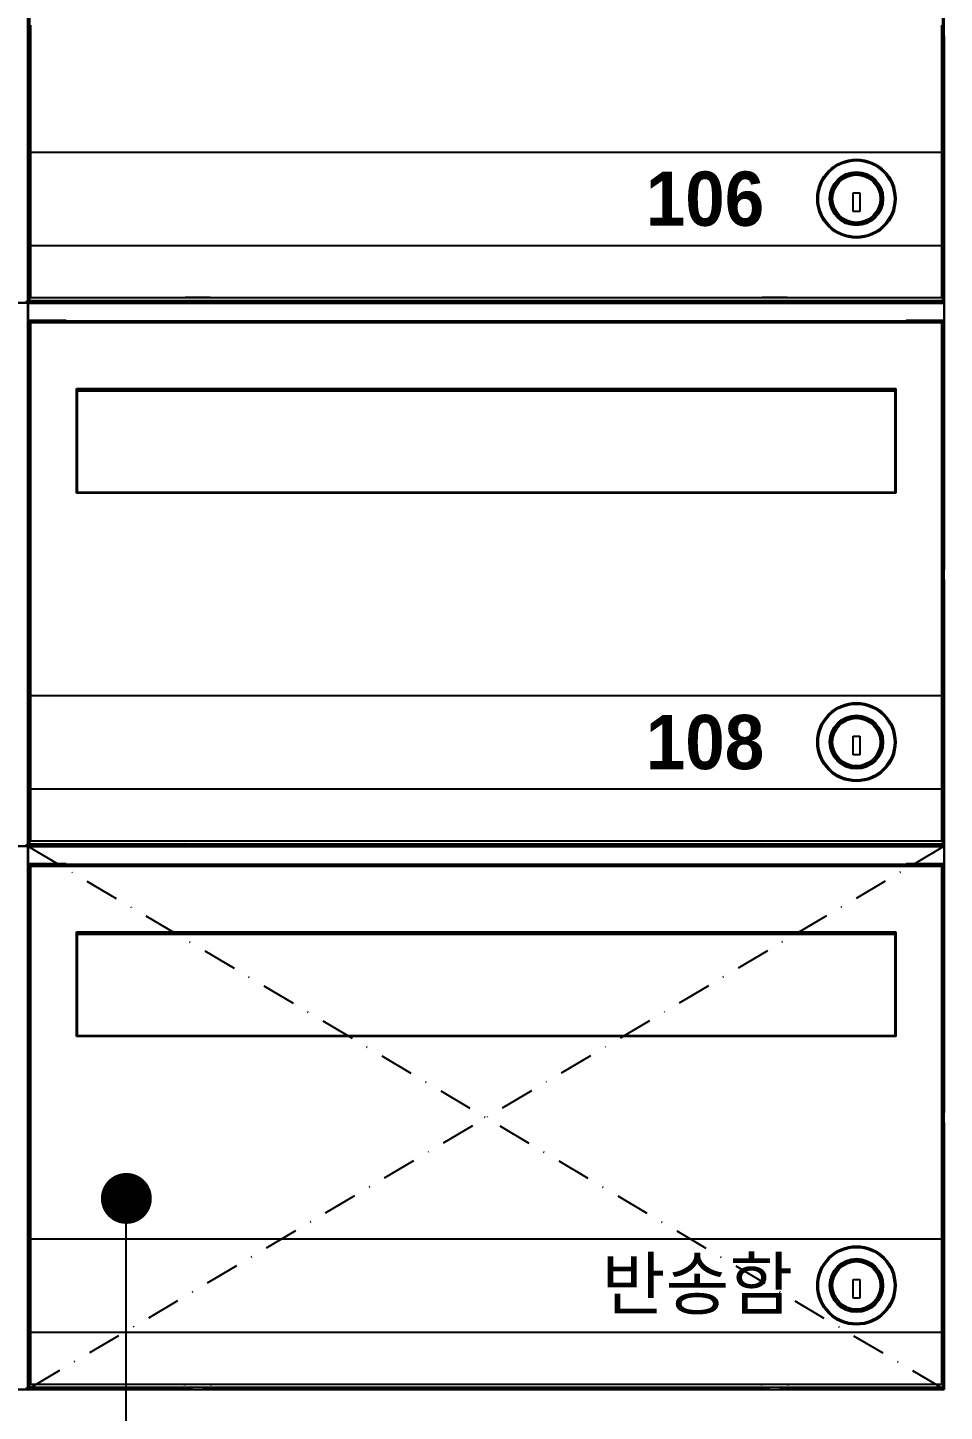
# Model space of a CAD drawing. Header units: millimetres. Extents: x 209 to 75467, y 6568 to 12199.
# Drawn here: x 74873.7 to 75008.7, y 7345.8 to 7549.5 of the extents above; entities that cross this region are included whole.
import ezdxf

# ---------------------------------------------------------------- set-up
doc = ezdxf.new("R2010")
doc.units = ezdxf.units.MM
doc.header["$MEASUREMENT"] = 0
doc.linetypes.add('CEN', pattern=[62, 60, -1, 0, -1])
doc.linetypes.add('DASHDOT', pattern=[1, 0.5, -0.25, 0, -0.25])
doc.layers.add('A-XXXX-TXT1', color=3, linetype='CONTINUOUS', lineweight=25)
for name, color, linetype in [('ELEV1', 7, 'CONTINUOUS'), ('ELEV2', 9, 'CONTINUOUS'), ('GRID', 1, 'CEN'), ('SYMB', 7, 'CONTINUOUS')]:
    doc.layers.add(name, color=color, linetype=linetype)
doc.styles.add('굴림체', font='굴림체')
doc.styles.add('돋움', font='')
doc.styles.get('돋움').set_extended_font_data('DotumChe')

msp = doc.modelspace()

# ---------------------------------------------------------------- linework, layer by layer
at = {"layer": 'ELEV1', "extrusion": (0, 1, 0)}
for p, q in [((74873.7, 7509.04), (74873.7, 7589.04)), ((74873.7, 7589.04), (74873.7, 7509.04)), ((75008.7, 7509.04), (75008.7, 7589.04)), ((74873.97, 7509.31), (74873.97, 7584.86)), ((75008.44, 7584.86), (75008.44, 7509.31)), ((74874.08, 7549.91), (74874.08, 7549.31)), ((75008.33, 7549.31), (75008.33, 7549.91)), ((74873.7, 7548.34), (74873.7, 7509.04)), ((74873.7, 7509.04), (74873.7, 7548.34)), ((74874.08, 7549.31), (74874.08, 7548.72)), ((74874.08, 7548.72), (74874.08, 7548.13)), ((74874.08, 7548.13), (74874.08, 7547.53)), ((75008.33, 7548.72), (75008.33, 7549.31)), ((75008.33, 7548.13), (75008.33, 7548.72)), ((75008.33, 7547.53), (75008.33, 7548.13)), ((75008.7, 7548.34), (75008.7, 7509.04)), ((74874.08, 7547.53), (74874.08, 7546.94)), ((74874.08, 7546.94), (74874.08, 7546.35)), ((74874.08, 7546.35), (74874.08, 7545.75)), ((74874.08, 7545.75), (74874.08, 7545.16)), ((75008.33, 7546.94), (75008.33, 7547.53)), ((75008.33, 7546.35), (75008.33, 7546.94)), ((75008.33, 7545.75), (75008.33, 7546.35)), ((75008.33, 7545.16), (75008.33, 7545.75)), ((74874.08, 7545.16), (74874.08, 7544.57)), ((74874.08, 7544.57), (74874.08, 7543.97)), ((74874.08, 7543.97), (74874.08, 7543.38)), ((75008.33, 7544.57), (75008.33, 7545.16)), ((75008.33, 7543.97), (75008.33, 7544.57)), ((75008.33, 7543.38), (75008.33, 7543.97)), ((74874.08, 7543.38), (74874.08, 7542.79)), ((74874.08, 7542.79), (74874.08, 7542.19)), ((74874.08, 7542.19), (74874.08, 7541.6)), ((74874.08, 7541.6), (74874.08, 7541.01)), ((75008.33, 7542.79), (75008.33, 7543.38)), ((75008.33, 7542.19), (75008.33, 7542.79)), ((75008.33, 7541.6), (75008.33, 7542.19)), ((75008.33, 7541.01), (75008.33, 7541.6)), ((74874.08, 7541.01), (74874.08, 7540.41)), ((74874.08, 7540.41), (74874.08, 7539.82)), ((74874.08, 7539.82), (74874.08, 7539.23)), ((75008.33, 7540.41), (75008.33, 7541.01)), ((75008.33, 7539.82), (75008.33, 7540.41)), ((75008.33, 7539.23), (75008.33, 7539.82)), ((74874.08, 7539.23), (74874.08, 7538.63)), ((74874.08, 7538.63), (74874.08, 7538.04)), ((74874.08, 7538.04), (74874.08, 7537.45)), ((74874.08, 7537.45), (74874.08, 7536.86)), ((75008.33, 7538.63), (75008.33, 7539.23)), ((75008.33, 7538.04), (75008.33, 7538.63)), ((75008.33, 7537.45), (75008.33, 7538.04)), ((75008.33, 7536.86), (75008.33, 7537.45)), ((74874.08, 7536.86), (74874.08, 7536.26)), ((74874.08, 7536.26), (74874.08, 7535.67)), ((74874.08, 7535.67), (74874.08, 7535.08)), ((75008.33, 7536.26), (75008.33, 7536.86)), ((75008.33, 7535.67), (75008.33, 7536.26)), ((75008.33, 7535.08), (75008.33, 7535.67)), ((74874.08, 7535.08), (74874.08, 7534.48)), ((74874.08, 7534.48), (74874.08, 7533.89)), ((74874.08, 7533.89), (74874.08, 7533.3)), ((75008.33, 7534.48), (75008.33, 7535.08)), ((75008.33, 7533.89), (75008.33, 7534.48)), ((75008.33, 7533.3), (75008.33, 7533.89)), ((74874.08, 7533.3), (74874.08, 7532.7)), ((74874.08, 7532.7), (74874.08, 7532.11)), ((74874.08, 7532.11), (74874.08, 7531.52)), ((74874.08, 7531.52), (74874.08, 7531.22)), ((75008.33, 7532.7), (75008.33, 7533.3)), ((75008.33, 7532.11), (75008.33, 7532.7)), ((75008.33, 7531.52), (75008.33, 7532.11)), ((75008.33, 7531.22), (75008.33, 7531.52)), ((74874.08, 7531.22), (75008.33, 7531.22)), ((74874.08, 7531.22), (74874.08, 7517.48)), ((75008.33, 7517.48), (75008.33, 7531.22)), ((74995.25, 7525.23), (74996.25, 7525.23)), ((74995.25, 7522.48), (74995.25, 7525.23)), ((74996.25, 7525.23), (74996.25, 7522.48)), ((74992.11, 7523.45), (74992.06, 7523.45)), ((74992.1, 7523.3), (74992.15, 7523.3)), ((74999.35, 7523.3), (74999.41, 7523.3)), ((74999.45, 7523.45), (74999.39, 7523.45)), ((74996.25, 7522.48), (74995.25, 7522.48)), ((74874.08, 7517.48), (75008.33, 7517.48)), ((74874.08, 7517.48), (74874.08, 7517.18)), ((74874.08, 7517.18), (74874.08, 7516.59)), ((75008.33, 7517.18), (75008.33, 7517.48)), ((75008.33, 7516.59), (75008.33, 7517.18)), ((74874.08, 7516.59), (74874.08, 7516)), ((74874.08, 7516), (74874.08, 7515.4)), ((74874.08, 7515.4), (74874.08, 7514.81)), ((75008.33, 7516), (75008.33, 7516.59)), ((75008.33, 7515.4), (75008.33, 7516)), ((75008.33, 7514.81), (75008.33, 7515.4)), ((74874.08, 7514.81), (74874.08, 7514.22)), ((74874.08, 7514.22), (74874.08, 7513.62)), ((74874.08, 7513.62), (74874.08, 7513.03)), ((74874.08, 7513.03), (74874.08, 7512.44)), ((75008.33, 7514.22), (75008.33, 7514.81)), ((75008.33, 7513.62), (75008.33, 7514.22)), ((75008.33, 7513.03), (75008.33, 7513.62)), ((75008.33, 7512.44), (75008.33, 7513.03)), ((74874.08, 7512.44), (74874.08, 7511.85)), ((74874.08, 7511.85), (74874.08, 7511.25)), ((74874.08, 7511.25), (74874.08, 7510.66)), ((75008.33, 7511.85), (75008.33, 7512.44)), ((75008.33, 7511.25), (75008.33, 7511.85)), ((75008.33, 7510.66), (75008.33, 7511.25)), ((74738.7, 7509.04), (74873.7, 7509.04)), ((74873.7, 7509.04), (74738.7, 7509.04)), ((74873.7, 7509.04), (74849.4, 7509.04)), ((74849.4, 7509.04), (74873.7, 7509.04)), ((74873.7, 7509.04), (74873.44, 7509.31)), ((74873.7, 7509.04), (74873.63, 7508.97)), ((74873.7, 7509.04), (74873.97, 7509.31)), ((74898, 7509.04), (74873.7, 7509.04)), ((74873.7, 7509.04), (75008.7, 7509.04)), ((74873.7, 7509.04), (74873.7, 7469.74)), ((74873.7, 7429.04), (74873.7, 7509.04)), ((74873.7, 7469.74), (74873.7, 7509.04)), ((74873.7, 7509.04), (74898, 7509.04)), ((74873.7, 7509.04), (74873.78, 7508.97)), ((75008.7, 7509.04), (74873.7, 7509.04)), ((74873.7, 7509.04), (74873.7, 7429.04)), ((74873.78, 7506.46), (74873.78, 7508.97)), ((74873.78, 7508.97), (75008.63, 7508.97)), ((75008.44, 7509.31), (74873.97, 7509.31)), ((74874.08, 7510.66), (74874.08, 7510.07)), ((74874.08, 7510.07), (74874.08, 7509.92)), ((74874.08, 7509.92), (74874.08, 7509.81)), ((74874.08, 7509.81), (75008.33, 7509.81)), ((74896.88, 7509.78), (74896.86, 7509.79)), ((74900.53, 7509.78), (74896.88, 7509.78)), ((74983, 7509.04), (74899.4, 7509.04)), ((74899.4, 7509.04), (74983, 7509.04)), ((74981.88, 7509.78), (74981.86, 7509.79)), ((74985.53, 7509.78), (74981.88, 7509.78)), ((75008.7, 7509.04), (74984.4, 7509.04)), ((74984.4, 7509.04), (75008.7, 7509.04)), ((75008.33, 7510.07), (75008.33, 7510.66)), ((75008.33, 7509.92), (75008.33, 7510.07)), ((75008.33, 7509.81), (75008.33, 7509.92)), ((75008.7, 7509.04), (75008.44, 7509.31)), ((75008.7, 7509.04), (75008.63, 7508.97)), ((75008.63, 7508.97), (75008.63, 7506.46)), ((75008.7, 7509.04), (75008.7, 7469.74)), ((75008.7, 7429.04), (75008.7, 7509.04)), ((74873.89, 7506.35), (74873.78, 7506.46)), ((74873.78, 7506.46), (74879.33, 7506.46)), ((74874.08, 7506.35), (74873.89, 7506.35)), ((74873.97, 7429.31), (74873.97, 7504.86)), ((74873.97, 7504.86), (74874.08, 7504.86)), ((74874.08, 7506.35), (74874.08, 7506.24)), ((74874.08, 7506.35), (75008.33, 7506.35)), ((74874.08, 7506.24), (75008.33, 7506.24)), ((74874.08, 7506.24), (74874.08, 7506.1)), ((74874.08, 7506.1), (75008.33, 7506.1)), ((74874.08, 7506.1), (74874.08, 7505.5)), ((74874.08, 7505.5), (74874.08, 7504.91)), ((74874.08, 7504.91), (74874.08, 7504.32)), ((74879.33, 7506.35), (74879.33, 7506.46)), ((75003.08, 7506.46), (75008.63, 7506.46)), ((75003.08, 7506.46), (75003.08, 7506.35)), ((75008.33, 7506.24), (75008.33, 7506.35)), ((75008.52, 7506.35), (75008.33, 7506.35)), ((75008.33, 7506.1), (75008.33, 7506.24)), ((75008.33, 7505.5), (75008.33, 7506.1)), ((75008.33, 7504.91), (75008.33, 7505.5)), ((75008.33, 7504.32), (75008.33, 7504.91)), ((75008.33, 7504.86), (75008.44, 7504.86)), ((75008.44, 7504.86), (75008.44, 7429.31)), ((75008.63, 7506.46), (75008.52, 7506.35)), ((74874.08, 7504.32), (74874.08, 7503.72)), ((74874.08, 7503.72), (74874.08, 7503.13)), ((74874.08, 7503.13), (74874.08, 7502.54)), ((75008.33, 7503.72), (75008.33, 7504.32)), ((75008.33, 7503.13), (75008.33, 7503.72)), ((75008.33, 7502.54), (75008.33, 7503.13)), ((74874.08, 7502.54), (74874.08, 7501.94)), ((74874.08, 7501.94), (74874.08, 7501.35)), ((74874.08, 7501.35), (74874.08, 7500.76)), ((75008.33, 7501.94), (75008.33, 7502.54)), ((75008.33, 7501.35), (75008.33, 7501.94)), ((75008.33, 7500.76), (75008.33, 7501.35)), ((74874.08, 7500.76), (74874.08, 7500.16)), ((74874.08, 7500.16), (74874.08, 7499.57)), ((74874.08, 7499.57), (74874.08, 7498.98)), ((74874.08, 7498.98), (74874.08, 7498.38)), ((75008.33, 7500.16), (75008.33, 7500.76)), ((75008.33, 7499.57), (75008.33, 7500.16)), ((75008.33, 7498.98), (75008.33, 7499.57)), ((75008.33, 7498.38), (75008.33, 7498.98)), ((74874.08, 7498.38), (74874.08, 7497.79)), ((74874.08, 7497.79), (74874.08, 7497.2)), ((74874.08, 7497.2), (74874.08, 7496.6)), ((75008.33, 7497.79), (75008.33, 7498.38)), ((75008.33, 7497.2), (75008.33, 7497.79)), ((75008.33, 7496.6), (75008.33, 7497.2)), ((74874.08, 7496.6), (74874.08, 7496.01)), ((74874.08, 7496.01), (74874.08, 7495.42)), ((74874.08, 7495.42), (74874.08, 7494.82)), ((74874.08, 7494.82), (74874.08, 7494.23)), ((74880.85, 7496.01), (74880.85, 7496.4)), ((74880.85, 7496.4), (75001.55, 7496.4)), ((74880.85, 7496.25), (74881, 7496.25)), ((74880.85, 7495.42), (74880.85, 7496.01)), ((74880.85, 7494.82), (74880.85, 7495.42)), ((74880.85, 7494.23), (74880.85, 7494.82)), ((74881, 7496.05), (74881, 7496.25)), ((74881, 7496.25), (75001.4, 7496.25)), ((74881, 7496.01), (74881, 7496.05)), ((74881, 7496.05), (75001.4, 7496.05)), ((74881, 7495.42), (74881, 7496.01)), ((74881, 7494.82), (74881, 7495.42)), ((74881, 7494.23), (74881, 7494.82)), ((75001.4, 7496.25), (75001.55, 7496.25)), ((75001.4, 7496.25), (75001.4, 7496.05)), ((75001.4, 7496.05), (75001.4, 7496.01)), ((75001.4, 7496.01), (75001.4, 7495.42)), ((75001.4, 7495.42), (75001.4, 7494.82)), ((75001.4, 7494.82), (75001.4, 7494.23)), ((75001.55, 7496.4), (75001.55, 7496.01)), ((75001.55, 7496.01), (75001.55, 7495.42)), ((75001.55, 7495.42), (75001.55, 7494.82)), ((75001.55, 7494.82), (75001.55, 7494.23)), ((75008.33, 7496.01), (75008.33, 7496.6)), ((75008.33, 7495.42), (75008.33, 7496.01)), ((75008.33, 7494.82), (75008.33, 7495.42)), ((75008.33, 7494.23), (75008.33, 7494.82)), ((74874.08, 7494.23), (74874.08, 7493.64)), ((74874.08, 7493.64), (74874.08, 7493.04)), ((74874.08, 7493.04), (74874.08, 7492.45)), ((74880.85, 7493.64), (74880.85, 7494.23)), ((74880.85, 7493.04), (74880.85, 7493.64)), ((74880.85, 7492.45), (74880.85, 7493.04)), ((74881, 7493.64), (74881, 7494.23)), ((74881, 7493.04), (74881, 7493.64)), ((74881, 7492.45), (74881, 7493.04)), ((75001.4, 7494.23), (75001.4, 7493.64)), ((75001.4, 7493.64), (75001.4, 7493.04)), ((75001.4, 7493.04), (75001.4, 7492.45)), ((75001.55, 7494.23), (75001.55, 7493.64)), ((75001.55, 7493.64), (75001.55, 7493.04)), ((75001.55, 7493.04), (75001.55, 7492.45)), ((75008.33, 7493.64), (75008.33, 7494.23)), ((75008.33, 7493.04), (75008.33, 7493.64)), ((75008.33, 7492.45), (75008.33, 7493.04)), ((74874.08, 7492.45), (74874.08, 7491.86)), ((74874.08, 7491.86), (74874.08, 7491.26)), ((74874.08, 7491.26), (74874.08, 7490.67)), ((74874.08, 7490.67), (74874.08, 7490.08)), ((74880.85, 7491.86), (74880.85, 7492.45)), ((74880.85, 7491.26), (74880.85, 7491.86)), ((74880.85, 7490.67), (74880.85, 7491.26)), ((74880.85, 7490.08), (74880.85, 7490.67)), ((74881, 7491.86), (74881, 7492.45)), ((74881, 7491.26), (74881, 7491.86)), ((74881, 7490.67), (74881, 7491.26)), ((74881, 7490.08), (74881, 7490.67)), ((75001.4, 7492.45), (75001.4, 7491.86)), ((75001.4, 7491.86), (75001.4, 7491.26)), ((75001.4, 7491.26), (75001.4, 7490.67)), ((75001.4, 7490.67), (75001.4, 7490.08)), ((75001.55, 7492.45), (75001.55, 7491.86)), ((75001.55, 7491.86), (75001.55, 7491.26)), ((75001.55, 7491.26), (75001.55, 7490.67)), ((75001.55, 7490.67), (75001.55, 7490.08)), ((75008.33, 7491.86), (75008.33, 7492.45)), ((75008.33, 7491.26), (75008.33, 7491.86)), ((75008.33, 7490.67), (75008.33, 7491.26)), ((75008.33, 7490.08), (75008.33, 7490.67)), ((74874.08, 7490.08), (74874.08, 7489.48)), ((74874.08, 7489.48), (74874.08, 7488.89)), ((74874.08, 7488.89), (74874.08, 7488.3)), ((74880.85, 7489.48), (74880.85, 7490.08)), ((74880.85, 7488.89), (74880.85, 7489.48)), ((74880.85, 7488.3), (74880.85, 7488.89)), ((74881, 7489.48), (74881, 7490.08)), ((74881, 7488.89), (74881, 7489.48)), ((74881, 7488.3), (74881, 7488.89)), ((75001.4, 7490.08), (75001.4, 7489.48)), ((75001.4, 7489.48), (75001.4, 7488.89)), ((75001.4, 7488.89), (75001.4, 7488.3)), ((75001.55, 7490.08), (75001.55, 7489.48)), ((75001.55, 7489.48), (75001.55, 7488.89)), ((75001.55, 7488.89), (75001.55, 7488.3)), ((75008.33, 7489.48), (75008.33, 7490.08)), ((75008.33, 7488.89), (75008.33, 7489.48)), ((75008.33, 7488.3), (75008.33, 7488.89)), ((74874.08, 7488.3), (74874.08, 7487.7)), ((74874.08, 7487.7), (74874.08, 7487.11)), ((74874.08, 7487.11), (74874.08, 7486.52)), ((74874.08, 7486.52), (74874.08, 7485.92)), ((74880.85, 7487.7), (74880.85, 7488.3)), ((74880.85, 7487.11), (74880.85, 7487.7)), ((74880.85, 7486.52), (74880.85, 7487.11)), ((74880.85, 7485.92), (74880.85, 7486.52)), ((74881, 7487.7), (74881, 7488.3)), ((74881, 7487.11), (74881, 7487.7)), ((74881, 7486.52), (74881, 7487.11)), ((74881, 7485.92), (74881, 7486.52)), ((75001.4, 7488.3), (75001.4, 7487.7)), ((75001.4, 7487.7), (75001.4, 7487.11)), ((75001.4, 7487.11), (75001.4, 7486.52)), ((75001.4, 7486.52), (75001.4, 7485.92)), ((75001.55, 7488.3), (75001.55, 7487.7)), ((75001.55, 7487.7), (75001.55, 7487.11)), ((75001.55, 7487.11), (75001.55, 7486.52)), ((75001.55, 7486.52), (75001.55, 7485.92)), ((75008.33, 7487.7), (75008.33, 7488.3)), ((75008.33, 7487.11), (75008.33, 7487.7)), ((75008.33, 7486.52), (75008.33, 7487.11)), ((75008.33, 7485.92), (75008.33, 7486.52)), ((74874.08, 7485.92), (74874.08, 7485.33)), ((74874.08, 7485.33), (74874.08, 7484.74)), ((74874.08, 7484.74), (74874.08, 7484.14)), ((74880.85, 7485.33), (74880.85, 7485.92)), ((74880.85, 7484.74), (74880.85, 7485.33)), ((74880.85, 7484.14), (74880.85, 7484.74)), ((74881, 7485.33), (74881, 7485.92)), ((74881, 7484.74), (74881, 7485.33)), ((74881, 7484.14), (74881, 7484.74)), ((75001.4, 7485.92), (75001.4, 7485.33)), ((75001.4, 7485.33), (75001.4, 7484.74)), ((75001.4, 7484.74), (75001.4, 7484.14)), ((75001.55, 7485.92), (75001.55, 7485.33)), ((75001.55, 7485.33), (75001.55, 7484.74)), ((75001.55, 7484.74), (75001.55, 7484.14)), ((75008.33, 7485.33), (75008.33, 7485.92)), ((75008.33, 7484.74), (75008.33, 7485.33)), ((75008.33, 7484.14), (75008.33, 7484.74)), ((74874.08, 7484.14), (74874.08, 7483.55)), ((74874.08, 7483.55), (74874.08, 7482.96)), ((74874.08, 7482.96), (74874.08, 7482.36)), ((74880.85, 7483.55), (74880.85, 7484.14)), ((74880.85, 7482.96), (74880.85, 7483.55)), ((74880.85, 7482.36), (74880.85, 7482.96)), ((74881, 7483.55), (74881, 7484.14)), ((74881, 7482.96), (74881, 7483.55)), ((74881, 7482.36), (74881, 7482.96)), ((75001.4, 7484.14), (75001.4, 7483.55)), ((75001.4, 7483.55), (75001.4, 7482.96)), ((75001.4, 7482.96), (75001.4, 7482.36)), ((75001.55, 7484.14), (75001.55, 7483.55)), ((75001.55, 7483.55), (75001.55, 7482.96)), ((75001.55, 7482.96), (75001.55, 7482.36)), ((75008.33, 7483.55), (75008.33, 7484.14)), ((75008.33, 7482.96), (75008.33, 7483.55)), ((75008.33, 7482.36), (75008.33, 7482.96)), ((74874.08, 7482.36), (74874.08, 7481.77)), ((74874.08, 7481.77), (74874.08, 7481.18)), ((74874.08, 7481.18), (74874.08, 7480.59)), ((74874.08, 7480.59), (74874.08, 7479.99)), ((74880.85, 7481.77), (74880.85, 7482.36)), ((74880.85, 7481.18), (74880.85, 7481.77)), ((74880.85, 7481), (74880.85, 7481.18)), ((75001.55, 7481), (74880.85, 7481)), ((74881, 7481.77), (74881, 7482.36)), ((74881, 7481.33), (74881, 7481.77)), ((74881, 7481.15), (74881, 7481.33)), ((74881, 7481.15), (75001.4, 7481.15)), ((75001.4, 7482.36), (75001.4, 7481.77)), ((75001.4, 7481.77), (75001.4, 7481.33)), ((75001.4, 7481.33), (75001.4, 7481.15)), ((75001.55, 7482.36), (75001.55, 7481.77)), ((75001.55, 7481.77), (75001.55, 7481.18)), ((75001.55, 7481.18), (75001.55, 7481)), ((75008.33, 7481.77), (75008.33, 7482.36)), ((75008.33, 7481.18), (75008.33, 7481.77)), ((75008.33, 7480.59), (75008.33, 7481.18)), ((75008.33, 7479.99), (75008.33, 7480.59)), ((74874.08, 7479.99), (74874.08, 7479.4)), ((74874.08, 7479.4), (74874.08, 7478.81)), ((74874.08, 7478.81), (74874.08, 7478.21)), ((75008.33, 7479.4), (75008.33, 7479.99)), ((75008.33, 7478.81), (75008.33, 7479.4)), ((75008.33, 7478.21), (75008.33, 7478.81)), ((74874.08, 7478.21), (74874.08, 7477.62)), ((74874.08, 7477.62), (74874.08, 7477.03)), ((74874.08, 7477.03), (74874.08, 7476.43)), ((74874.08, 7476.43), (74874.08, 7475.84)), ((75008.33, 7477.62), (75008.33, 7478.21)), ((75008.33, 7477.03), (75008.33, 7477.62)), ((75008.33, 7476.43), (75008.33, 7477.03)), ((75008.33, 7475.84), (75008.33, 7476.43)), ((74874.08, 7475.84), (74874.08, 7475.25)), ((74874.08, 7475.25), (74874.08, 7474.65)), ((74874.08, 7474.65), (74874.08, 7474.06)), ((75008.33, 7475.25), (75008.33, 7475.84)), ((75008.33, 7474.65), (75008.33, 7475.25)), ((75008.33, 7474.06), (75008.33, 7474.65)), ((74874.08, 7474.06), (74874.08, 7473.47)), ((74874.08, 7473.47), (74874.08, 7472.87)), ((74874.08, 7472.87), (74874.08, 7472.28)), ((74874.08, 7472.28), (74874.08, 7471.69)), ((75008.33, 7473.47), (75008.33, 7474.06)), ((75008.33, 7472.87), (75008.33, 7473.47)), ((75008.33, 7472.28), (75008.33, 7472.87)), ((75008.33, 7471.69), (75008.33, 7472.28)), ((74874.08, 7471.69), (74874.08, 7471.09)), ((74874.08, 7471.09), (74874.08, 7470.5)), ((74874.08, 7470.5), (74874.08, 7469.91)), ((75008.33, 7471.09), (75008.33, 7471.69)), ((75008.33, 7470.5), (75008.33, 7471.09)), ((75008.33, 7469.91), (75008.33, 7470.5)), ((74873.7, 7468.34), (74873.7, 7429.04)), ((74873.7, 7429.04), (74873.7, 7468.34)), ((74874.08, 7469.91), (74874.08, 7469.31)), ((74874.08, 7469.31), (74874.08, 7468.72)), ((74874.08, 7468.72), (74874.08, 7468.13)), ((75008.33, 7469.31), (75008.33, 7469.91)), ((75008.33, 7468.72), (75008.33, 7469.31)), ((75008.33, 7468.13), (75008.33, 7468.72)), ((75008.7, 7468.34), (75008.7, 7429.04)), ((74874.08, 7468.13), (74874.08, 7467.53)), ((74874.08, 7467.53), (74874.08, 7466.94)), ((74874.08, 7466.94), (74874.08, 7466.35)), ((74874.08, 7466.35), (74874.08, 7465.75)), ((75008.33, 7467.53), (75008.33, 7468.13)), ((75008.33, 7466.94), (75008.33, 7467.53)), ((75008.33, 7466.35), (75008.33, 7466.94)), ((75008.33, 7465.75), (75008.33, 7466.35)), ((74874.08, 7465.75), (74874.08, 7465.16)), ((74874.08, 7465.16), (74874.08, 7464.57)), ((74874.08, 7464.57), (74874.08, 7463.97)), ((75008.33, 7465.16), (75008.33, 7465.75)), ((75008.33, 7464.57), (75008.33, 7465.16)), ((75008.33, 7463.97), (75008.33, 7464.57)), ((74874.08, 7463.97), (74874.08, 7463.38)), ((74874.08, 7463.38), (74874.08, 7462.79)), ((74874.08, 7462.79), (74874.08, 7462.19)), ((74874.08, 7462.19), (74874.08, 7461.6)), ((75008.33, 7463.38), (75008.33, 7463.97)), ((75008.33, 7462.79), (75008.33, 7463.38)), ((75008.33, 7462.19), (75008.33, 7462.79)), ((75008.33, 7461.6), (75008.33, 7462.19)), ((74874.08, 7461.6), (74874.08, 7461.01)), ((74874.08, 7461.01), (74874.08, 7460.41)), ((74874.08, 7460.41), (74874.08, 7459.82)), ((75008.33, 7461.01), (75008.33, 7461.6)), ((75008.33, 7460.41), (75008.33, 7461.01)), ((75008.33, 7459.82), (75008.33, 7460.41)), ((74874.08, 7459.82), (74874.08, 7459.23)), ((74874.08, 7459.23), (74874.08, 7458.63)), ((74874.08, 7458.63), (74874.08, 7458.04)), ((74874.08, 7458.04), (74874.08, 7457.45)), ((75008.33, 7459.23), (75008.33, 7459.82)), ((75008.33, 7458.63), (75008.33, 7459.23)), ((75008.33, 7458.04), (75008.33, 7458.63)), ((75008.33, 7457.45), (75008.33, 7458.04)), ((74874.08, 7457.45), (74874.08, 7456.86)), ((74874.08, 7456.86), (74874.08, 7456.26)), ((74874.08, 7456.26), (74874.08, 7455.67)), ((75008.33, 7456.86), (75008.33, 7457.45)), ((75008.33, 7456.26), (75008.33, 7456.86)), ((75008.33, 7455.67), (75008.33, 7456.26)), ((74874.08, 7455.67), (74874.08, 7455.08)), ((74874.08, 7455.08), (74874.08, 7454.48)), ((74874.08, 7454.48), (74874.08, 7453.89)), ((75008.33, 7455.08), (75008.33, 7455.67)), ((75008.33, 7454.48), (75008.33, 7455.08)), ((75008.33, 7453.89), (75008.33, 7454.48)), ((74874.08, 7453.89), (74874.08, 7453.3)), ((74874.08, 7453.3), (74874.08, 7452.7)), ((74874.08, 7452.7), (74874.08, 7452.11)), ((74874.08, 7452.11), (74874.08, 7451.52)), ((75008.33, 7453.3), (75008.33, 7453.89)), ((75008.33, 7452.7), (75008.33, 7453.3)), ((75008.33, 7452.11), (75008.33, 7452.7)), ((75008.33, 7451.52), (75008.33, 7452.11)), ((74874.08, 7451.52), (74874.08, 7451.22)), ((74874.08, 7451.22), (74874.08, 7437.48)), ((75008.33, 7451.22), (75008.33, 7451.52)), ((75008.33, 7437.48), (75008.33, 7451.22)), ((74995.25, 7445.23), (74996.25, 7445.23)), ((74995.25, 7442.48), (74995.25, 7445.23)), ((74996.25, 7445.23), (74996.25, 7442.48)), ((74992.11, 7443.45), (74992.06, 7443.45)), ((74992.1, 7443.3), (74992.15, 7443.3)), ((74996.25, 7442.48), (74995.25, 7442.48)), ((74999.35, 7443.3), (74999.41, 7443.3)), ((74999.45, 7443.45), (74999.39, 7443.45)), ((74874.08, 7437.48), (74874.08, 7437.18)), ((74874.08, 7437.18), (74874.08, 7436.59)), ((74874.08, 7436.59), (74874.08, 7436)), ((74874.08, 7436), (74874.08, 7435.4)), ((75008.33, 7437.18), (75008.33, 7437.48)), ((75008.33, 7436.59), (75008.33, 7437.18)), ((75008.33, 7436), (75008.33, 7436.59)), ((75008.33, 7435.4), (75008.33, 7436)), ((74874.08, 7435.4), (74874.08, 7434.81)), ((74874.08, 7434.81), (74874.08, 7434.22)), ((74874.08, 7434.22), (74874.08, 7433.62)), ((74874.08, 7433.62), (74874.08, 7433.03)), ((75008.33, 7434.81), (75008.33, 7435.4)), ((75008.33, 7434.22), (75008.33, 7434.81)), ((75008.33, 7433.62), (75008.33, 7434.22)), ((75008.33, 7433.03), (75008.33, 7433.62)), ((74874.08, 7433.03), (74874.08, 7432.44)), ((74874.08, 7432.44), (74874.08, 7431.85)), ((74874.08, 7431.85), (74874.08, 7431.25)), ((75008.33, 7432.44), (75008.33, 7433.03)), ((75008.33, 7431.85), (75008.33, 7432.44)), ((75008.33, 7431.25), (75008.33, 7431.85)), ((74874.08, 7431.25), (74874.08, 7430.66)), ((74874.08, 7430.66), (74874.08, 7430.07)), ((74874.08, 7430.07), (74874.08, 7429.92)), ((74874.08, 7429.92), (74874.08, 7429.81)), ((74874.08, 7429.81), (75008.33, 7429.81)), ((74896.88, 7429.78), (74896.86, 7429.79)), ((74900.53, 7429.78), (74896.88, 7429.78)), ((74981.88, 7429.78), (74981.86, 7429.79)), ((74985.53, 7429.78), (74981.88, 7429.78)), ((75008.33, 7430.66), (75008.33, 7431.25)), ((75008.33, 7430.07), (75008.33, 7430.66)), ((75008.33, 7429.92), (75008.33, 7430.07)), ((75008.33, 7429.81), (75008.33, 7429.92)), ((74738.7, 7429.04), (74873.7, 7429.04)), ((74873.7, 7429.04), (74738.7, 7429.04)), ((74873.7, 7429.04), (74849.4, 7429.04)), ((74849.4, 7429.04), (74873.7, 7429.04)), ((74873.7, 7429.04), (74873.44, 7429.31)), ((74873.7, 7429.04), (74873.63, 7428.97)), ((74873.7, 7429.04), (74873.97, 7429.31)), ((74898, 7429.04), (74873.7, 7429.04)), ((74873.7, 7429.04), (75008.7, 7429.04)), ((74873.7, 7429.04), (74873.7, 7389.74)), ((74873.7, 7349.04), (74873.7, 7429.04)), ((74873.7, 7389.74), (74873.7, 7429.04)), ((74873.7, 7429.04), (74898, 7429.04)), ((74873.7, 7429.04), (74873.78, 7428.97)), ((75008.7, 7429.04), (74873.7, 7429.04)), ((74873.7, 7429.04), (74873.7, 7349.04)), ((74873.78, 7426.46), (74873.78, 7428.97)), ((74873.78, 7428.97), (75008.63, 7428.97)), ((75008.44, 7429.31), (74873.97, 7429.31)), ((74983, 7429.04), (74899.4, 7429.04)), ((74899.4, 7429.04), (74983, 7429.04)), ((75008.7, 7429.04), (74984.4, 7429.04)), ((74984.4, 7429.04), (75008.7, 7429.04)), ((75008.7, 7429.04), (75008.44, 7429.31)), ((75008.7, 7429.04), (75008.63, 7428.97)), ((75008.63, 7428.97), (75008.63, 7426.46)), ((75008.7, 7429.04), (75008.7, 7389.74)), ((75008.7, 7349.04), (75008.7, 7429.04)), ((74873.89, 7426.35), (74873.78, 7426.46)), ((74873.78, 7426.46), (74879.33, 7426.46)), ((74874.08, 7426.35), (74873.89, 7426.35)), ((74874.08, 7426.35), (74874.08, 7426.24)), ((74874.08, 7426.35), (75008.33, 7426.35)), ((74874.08, 7426.24), (75008.33, 7426.24)), ((74874.08, 7426.24), (74874.08, 7426.1)), ((74874.08, 7426.1), (75008.33, 7426.1)), ((74874.08, 7426.1), (74874.08, 7425.5)), ((74874.08, 7425.5), (74874.08, 7424.91)), ((74879.33, 7426.35), (74879.33, 7426.46)), ((75003.08, 7426.46), (75008.63, 7426.46)), ((75003.08, 7426.46), (75003.08, 7426.35)), ((75008.33, 7426.24), (75008.33, 7426.35)), ((75008.52, 7426.35), (75008.33, 7426.35)), ((75008.33, 7426.1), (75008.33, 7426.24)), ((75008.33, 7425.5), (75008.33, 7426.1)), ((75008.33, 7424.91), (75008.33, 7425.5)), ((75008.63, 7426.46), (75008.52, 7426.35)), ((74873.97, 7349.31), (74873.97, 7424.86)), ((74873.97, 7424.86), (74874.08, 7424.86)), ((74874.08, 7424.91), (74874.08, 7424.32)), ((74874.08, 7424.32), (74874.08, 7423.72)), ((74874.08, 7423.72), (74874.08, 7423.13)), ((75008.33, 7424.32), (75008.33, 7424.91)), ((75008.33, 7424.86), (75008.44, 7424.86)), ((75008.33, 7423.72), (75008.33, 7424.32)), ((75008.33, 7423.13), (75008.33, 7423.72)), ((75008.44, 7424.86), (75008.44, 7349.31)), ((74874.08, 7423.13), (74874.08, 7422.54)), ((74874.08, 7422.54), (74874.08, 7421.94)), ((74874.08, 7421.94), (74874.08, 7421.35)), ((74874.08, 7421.35), (74874.08, 7420.76)), ((75008.33, 7422.54), (75008.33, 7423.13)), ((75008.33, 7421.94), (75008.33, 7422.54)), ((75008.33, 7421.35), (75008.33, 7421.94)), ((75008.33, 7420.76), (75008.33, 7421.35)), ((74874.08, 7420.76), (74874.08, 7420.16)), ((74874.08, 7420.16), (74874.08, 7419.57)), ((74874.08, 7419.57), (74874.08, 7418.98)), ((75008.33, 7420.16), (75008.33, 7420.76)), ((75008.33, 7419.57), (75008.33, 7420.16)), ((75008.33, 7418.98), (75008.33, 7419.57)), ((74874.08, 7418.98), (74874.08, 7418.38)), ((74874.08, 7418.38), (74874.08, 7417.79)), ((74874.08, 7417.79), (74874.08, 7417.2)), ((75008.33, 7418.38), (75008.33, 7418.98)), ((75008.33, 7417.79), (75008.33, 7418.38)), ((75008.33, 7417.2), (75008.33, 7417.79)), ((74874.08, 7417.2), (74874.08, 7416.6)), ((74874.08, 7416.6), (74874.08, 7416.01)), ((74874.08, 7416.01), (74874.08, 7415.42)), ((74874.08, 7415.42), (74874.08, 7414.82)), ((74880.85, 7416.01), (74880.85, 7416.4)), ((74880.85, 7416.4), (75001.55, 7416.4)), ((74880.85, 7416.25), (74881, 7416.25)), ((74880.85, 7415.42), (74880.85, 7416.01)), ((74880.85, 7414.82), (74880.85, 7415.42)), ((74881, 7416.05), (74881, 7416.25)), ((74881, 7416.25), (75001.4, 7416.25)), ((74881, 7416.01), (74881, 7416.05)), ((74881, 7416.05), (75001.4, 7416.05)), ((74881, 7415.42), (74881, 7416.01)), ((74881, 7414.82), (74881, 7415.42)), ((75001.4, 7416.25), (75001.55, 7416.25)), ((75001.4, 7416.25), (75001.4, 7416.05)), ((75001.4, 7416.05), (75001.4, 7416.01)), ((75001.4, 7416.01), (75001.4, 7415.42)), ((75001.4, 7415.42), (75001.4, 7414.82)), ((75001.55, 7416.4), (75001.55, 7416.01)), ((75001.55, 7416.01), (75001.55, 7415.42)), ((75001.55, 7415.42), (75001.55, 7414.82)), ((75008.33, 7416.6), (75008.33, 7417.2)), ((75008.33, 7416.01), (75008.33, 7416.6)), ((75008.33, 7415.42), (75008.33, 7416.01)), ((75008.33, 7414.82), (75008.33, 7415.42)), ((74874.08, 7414.82), (74874.08, 7414.23)), ((74874.08, 7414.23), (74874.08, 7413.64)), ((74874.08, 7413.64), (74874.08, 7413.04)), ((74880.85, 7414.23), (74880.85, 7414.82)), ((74880.85, 7413.64), (74880.85, 7414.23)), ((74880.85, 7413.04), (74880.85, 7413.64)), ((74881, 7414.23), (74881, 7414.82)), ((74881, 7413.64), (74881, 7414.23)), ((74881, 7413.04), (74881, 7413.64)), ((75001.4, 7414.82), (75001.4, 7414.23)), ((75001.4, 7414.23), (75001.4, 7413.64)), ((75001.4, 7413.64), (75001.4, 7413.04)), ((75001.55, 7414.82), (75001.55, 7414.23)), ((75001.55, 7414.23), (75001.55, 7413.64)), ((75001.55, 7413.64), (75001.55, 7413.04)), ((75008.33, 7414.23), (75008.33, 7414.82)), ((75008.33, 7413.64), (75008.33, 7414.23)), ((75008.33, 7413.04), (75008.33, 7413.64)), ((74874.08, 7413.04), (74874.08, 7412.45)), ((74874.08, 7412.45), (74874.08, 7411.86)), ((74874.08, 7411.86), (74874.08, 7411.26)), ((74874.08, 7411.26), (74874.08, 7410.67)), ((74880.85, 7412.45), (74880.85, 7413.04)), ((74880.85, 7411.86), (74880.85, 7412.45)), ((74880.85, 7411.26), (74880.85, 7411.86)), ((74880.85, 7410.67), (74880.85, 7411.26)), ((74881, 7412.45), (74881, 7413.04)), ((74881, 7411.86), (74881, 7412.45)), ((74881, 7411.26), (74881, 7411.86)), ((74881, 7410.67), (74881, 7411.26)), ((75001.4, 7413.04), (75001.4, 7412.45)), ((75001.4, 7412.45), (75001.4, 7411.86)), ((75001.4, 7411.86), (75001.4, 7411.26)), ((75001.4, 7411.26), (75001.4, 7410.67)), ((75001.55, 7413.04), (75001.55, 7412.45)), ((75001.55, 7412.45), (75001.55, 7411.86)), ((75001.55, 7411.86), (75001.55, 7411.26)), ((75001.55, 7411.26), (75001.55, 7410.67)), ((75008.33, 7412.45), (75008.33, 7413.04)), ((75008.33, 7411.86), (75008.33, 7412.45)), ((75008.33, 7411.26), (75008.33, 7411.86)), ((75008.33, 7410.67), (75008.33, 7411.26)), ((74874.08, 7410.67), (74874.08, 7410.08)), ((74874.08, 7410.08), (74874.08, 7409.48)), ((74874.08, 7409.48), (74874.08, 7408.89)), ((74880.85, 7410.08), (74880.85, 7410.67)), ((74880.85, 7409.48), (74880.85, 7410.08)), ((74880.85, 7408.89), (74880.85, 7409.48)), ((74881, 7410.08), (74881, 7410.67)), ((74881, 7409.48), (74881, 7410.08)), ((74881, 7408.89), (74881, 7409.48)), ((75001.4, 7410.67), (75001.4, 7410.08)), ((75001.4, 7410.08), (75001.4, 7409.48)), ((75001.4, 7409.48), (75001.4, 7408.89)), ((75001.55, 7410.67), (75001.55, 7410.08)), ((75001.55, 7410.08), (75001.55, 7409.48)), ((75001.55, 7409.48), (75001.55, 7408.89)), ((75008.33, 7410.08), (75008.33, 7410.67)), ((75008.33, 7409.48), (75008.33, 7410.08)), ((75008.33, 7408.89), (75008.33, 7409.48)), ((74874.08, 7408.89), (74874.08, 7408.3)), ((74874.08, 7408.3), (74874.08, 7407.7)), ((74874.08, 7407.7), (74874.08, 7407.11)), ((74874.08, 7407.11), (74874.08, 7406.52)), ((74880.85, 7408.3), (74880.85, 7408.89)), ((74880.85, 7407.7), (74880.85, 7408.3)), ((74880.85, 7407.11), (74880.85, 7407.7)), ((74880.85, 7406.52), (74880.85, 7407.11)), ((74881, 7408.3), (74881, 7408.89)), ((74881, 7407.7), (74881, 7408.3)), ((74881, 7407.11), (74881, 7407.7)), ((74881, 7406.52), (74881, 7407.11)), ((75001.4, 7408.89), (75001.4, 7408.3)), ((75001.4, 7408.3), (75001.4, 7407.7)), ((75001.4, 7407.7), (75001.4, 7407.11)), ((75001.4, 7407.11), (75001.4, 7406.52)), ((75001.55, 7408.89), (75001.55, 7408.3)), ((75001.55, 7408.3), (75001.55, 7407.7)), ((75001.55, 7407.7), (75001.55, 7407.11)), ((75001.55, 7407.11), (75001.55, 7406.52)), ((75008.33, 7408.3), (75008.33, 7408.89)), ((75008.33, 7407.7), (75008.33, 7408.3)), ((75008.33, 7407.11), (75008.33, 7407.7)), ((75008.33, 7406.52), (75008.33, 7407.11)), ((74874.08, 7406.52), (74874.08, 7405.92)), ((74874.08, 7405.92), (74874.08, 7405.33)), ((74874.08, 7405.33), (74874.08, 7404.74)), ((74880.85, 7405.92), (74880.85, 7406.52)), ((74880.85, 7405.33), (74880.85, 7405.92)), ((74880.85, 7404.74), (74880.85, 7405.33)), ((74881, 7405.92), (74881, 7406.52)), ((74881, 7405.33), (74881, 7405.92)), ((74881, 7404.74), (74881, 7405.33)), ((75001.4, 7406.52), (75001.4, 7405.92)), ((75001.4, 7405.92), (75001.4, 7405.33)), ((75001.4, 7405.33), (75001.4, 7404.74)), ((75001.55, 7406.52), (75001.55, 7405.92)), ((75001.55, 7405.92), (75001.55, 7405.33)), ((75001.55, 7405.33), (75001.55, 7404.74)), ((75008.33, 7405.92), (75008.33, 7406.52)), ((75008.33, 7405.33), (75008.33, 7405.92)), ((75008.33, 7404.74), (75008.33, 7405.33)), ((74874.08, 7404.74), (74874.08, 7404.14)), ((74874.08, 7404.14), (74874.08, 7403.55)), ((74874.08, 7403.55), (74874.08, 7402.96)), ((74880.85, 7404.14), (74880.85, 7404.74)), ((74880.85, 7403.55), (74880.85, 7404.14)), ((74880.85, 7402.96), (74880.85, 7403.55)), ((74881, 7404.14), (74881, 7404.74)), ((74881, 7403.55), (74881, 7404.14)), ((74881, 7402.96), (74881, 7403.55)), ((75001.4, 7404.74), (75001.4, 7404.14)), ((75001.4, 7404.14), (75001.4, 7403.55)), ((75001.4, 7403.55), (75001.4, 7402.96)), ((75001.55, 7404.74), (75001.55, 7404.14)), ((75001.55, 7404.14), (75001.55, 7403.55)), ((75001.55, 7403.55), (75001.55, 7402.96)), ((75008.33, 7404.14), (75008.33, 7404.74)), ((75008.33, 7403.55), (75008.33, 7404.14)), ((75008.33, 7402.96), (75008.33, 7403.55)), ((74874.08, 7402.96), (74874.08, 7402.36)), ((74874.08, 7402.36), (74874.08, 7401.77)), ((74874.08, 7401.77), (74874.08, 7401.18)), ((74874.08, 7401.18), (74874.08, 7400.59)), ((74880.85, 7402.36), (74880.85, 7402.96)), ((74880.85, 7401.77), (74880.85, 7402.36)), ((74880.85, 7401.18), (74880.85, 7401.77)), ((74880.85, 7401), (74880.85, 7401.18)), ((75001.55, 7401), (74880.85, 7401)), ((74881, 7402.36), (74881, 7402.96)), ((74881, 7401.77), (74881, 7402.36)), ((74881, 7401.33), (74881, 7401.77)), ((74881, 7401.15), (74881, 7401.33)), ((74881, 7401.15), (75001.4, 7401.15)), ((75001.4, 7402.96), (75001.4, 7402.36)), ((75001.4, 7402.36), (75001.4, 7401.77)), ((75001.4, 7401.77), (75001.4, 7401.33)), ((75001.4, 7401.33), (75001.4, 7401.15)), ((75001.55, 7402.96), (75001.55, 7402.36)), ((75001.55, 7402.36), (75001.55, 7401.77)), ((75001.55, 7401.77), (75001.55, 7401.18)), ((75001.55, 7401.18), (75001.55, 7401)), ((75008.33, 7402.36), (75008.33, 7402.96)), ((75008.33, 7401.77), (75008.33, 7402.36)), ((75008.33, 7401.18), (75008.33, 7401.77)), ((75008.33, 7400.59), (75008.33, 7401.18)), ((74874.08, 7400.59), (74874.08, 7399.99)), ((74874.08, 7399.99), (74874.08, 7399.4)), ((74874.08, 7399.4), (74874.08, 7398.81)), ((75008.33, 7399.99), (75008.33, 7400.59)), ((75008.33, 7399.4), (75008.33, 7399.99)), ((75008.33, 7398.81), (75008.33, 7399.4)), ((74874.08, 7398.81), (74874.08, 7398.21)), ((74874.08, 7398.21), (74874.08, 7397.62)), ((74874.08, 7397.62), (74874.08, 7397.03)), ((74874.08, 7397.03), (74874.08, 7396.43)), ((75008.33, 7398.21), (75008.33, 7398.81)), ((75008.33, 7397.62), (75008.33, 7398.21)), ((75008.33, 7397.03), (75008.33, 7397.62)), ((75008.33, 7396.43), (75008.33, 7397.03)), ((74874.08, 7396.43), (74874.08, 7395.84)), ((74874.08, 7395.84), (74874.08, 7395.25)), ((74874.08, 7395.25), (74874.08, 7394.65)), ((75008.33, 7395.84), (75008.33, 7396.43)), ((75008.33, 7395.25), (75008.33, 7395.84)), ((75008.33, 7394.65), (75008.33, 7395.25)), ((74874.08, 7394.65), (74874.08, 7394.06)), ((74874.08, 7394.06), (74874.08, 7393.47)), ((74874.08, 7393.47), (74874.08, 7392.87)), ((74874.08, 7392.87), (74874.08, 7392.28)), ((75008.33, 7394.06), (75008.33, 7394.65)), ((75008.33, 7393.47), (75008.33, 7394.06)), ((75008.33, 7392.87), (75008.33, 7393.47)), ((75008.33, 7392.28), (75008.33, 7392.87)), ((74874.08, 7392.28), (74874.08, 7391.69)), ((74874.08, 7391.69), (74874.08, 7391.09)), ((74874.08, 7391.09), (74874.08, 7390.5)), ((75008.33, 7391.69), (75008.33, 7392.28)), ((75008.33, 7391.09), (75008.33, 7391.69)), ((75008.33, 7390.5), (75008.33, 7391.09)), ((74874.08, 7390.5), (74874.08, 7389.91)), ((74874.08, 7389.91), (74874.08, 7389.31)), ((74874.08, 7389.31), (74874.08, 7388.72)), ((74874.08, 7388.72), (74874.08, 7388.13)), ((75008.33, 7389.91), (75008.33, 7390.5)), ((75008.33, 7389.31), (75008.33, 7389.91)), ((75008.33, 7388.72), (75008.33, 7389.31)), ((75008.33, 7388.13), (75008.33, 7388.72)), ((74873.7, 7388.34), (74873.7, 7349.04)), ((74873.7, 7349.04), (74873.7, 7388.34)), ((74874.08, 7388.13), (74874.08, 7387.53)), ((74874.08, 7387.53), (74874.08, 7386.94)), ((74874.08, 7386.94), (74874.08, 7386.35)), ((75008.33, 7387.53), (75008.33, 7388.13)), ((75008.33, 7386.94), (75008.33, 7387.53)), ((75008.33, 7386.35), (75008.33, 7386.94)), ((75008.7, 7388.34), (75008.7, 7349.04)), ((74874.08, 7386.35), (74874.08, 7385.75)), ((74874.08, 7385.75), (74874.08, 7385.16)), ((74874.08, 7385.16), (74874.08, 7384.57)), ((75008.33, 7385.75), (75008.33, 7386.35)), ((75008.33, 7385.16), (75008.33, 7385.75)), ((75008.33, 7384.57), (75008.33, 7385.16)), ((74874.08, 7384.57), (74874.08, 7383.97)), ((74874.08, 7383.97), (74874.08, 7383.38)), ((74874.08, 7383.38), (74874.08, 7382.79)), ((74874.08, 7382.79), (74874.08, 7382.19)), ((75008.33, 7383.97), (75008.33, 7384.57)), ((75008.33, 7383.38), (75008.33, 7383.97)), ((75008.33, 7382.79), (75008.33, 7383.38)), ((75008.33, 7382.19), (75008.33, 7382.79)), ((74874.08, 7382.19), (74874.08, 7381.6)), ((74874.08, 7381.6), (74874.08, 7381.01)), ((74874.08, 7381.01), (74874.08, 7380.41)), ((75008.33, 7381.6), (75008.33, 7382.19)), ((75008.33, 7381.01), (75008.33, 7381.6)), ((75008.33, 7380.41), (75008.33, 7381.01)), ((74874.08, 7380.41), (74874.08, 7379.82)), ((74874.08, 7379.82), (74874.08, 7379.23)), ((74874.08, 7379.23), (74874.08, 7378.63)), ((74874.08, 7378.63), (74874.08, 7378.04)), ((75008.33, 7379.82), (75008.33, 7380.41)), ((75008.33, 7379.23), (75008.33, 7379.82)), ((75008.33, 7378.63), (75008.33, 7379.23)), ((75008.33, 7378.04), (75008.33, 7378.63)), ((74874.08, 7378.04), (74874.08, 7377.45)), ((74874.08, 7377.45), (74874.08, 7376.86)), ((74874.08, 7376.86), (74874.08, 7376.26)), ((75008.33, 7377.45), (75008.33, 7378.04)), ((75008.33, 7376.86), (75008.33, 7377.45)), ((75008.33, 7376.26), (75008.33, 7376.86)), ((74874.08, 7376.26), (74874.08, 7375.67)), ((74874.08, 7375.67), (74874.08, 7375.08)), ((74874.08, 7375.08), (74874.08, 7374.48)), ((74874.08, 7374.48), (74874.08, 7373.89)), ((75008.33, 7375.67), (75008.33, 7376.26)), ((75008.33, 7375.08), (75008.33, 7375.67)), ((75008.33, 7374.48), (75008.33, 7375.08)), ((75008.33, 7373.89), (75008.33, 7374.48)), ((74874.08, 7373.89), (74874.08, 7373.3)), ((74874.08, 7373.3), (74874.08, 7372.7)), ((74874.08, 7372.7), (74874.08, 7372.11)), ((75008.33, 7373.3), (75008.33, 7373.89)), ((75008.33, 7372.7), (75008.33, 7373.3)), ((75008.33, 7372.11), (75008.33, 7372.7)), ((74874.08, 7372.11), (74874.08, 7371.52)), ((74874.08, 7371.52), (74874.08, 7371.22)), ((74874.08, 7371.22), (74874.08, 7357.48)), ((75008.33, 7371.52), (75008.33, 7372.11)), ((75008.33, 7371.22), (75008.33, 7371.52)), ((75008.33, 7357.48), (75008.33, 7371.22)), ((74995.25, 7365.23), (74996.25, 7365.23)), ((74995.25, 7362.48), (74995.25, 7365.23)), ((74996.25, 7365.23), (74996.25, 7362.48)), ((74992.11, 7363.45), (74992.06, 7363.45)), ((74992.1, 7363.3), (74992.15, 7363.3)), ((74996.25, 7362.48), (74995.25, 7362.48)), ((74999.35, 7363.3), (74999.41, 7363.3)), ((74999.45, 7363.45), (74999.39, 7363.45)), ((74874.08, 7357.48), (74874.08, 7357.18)), ((74874.08, 7357.18), (74874.08, 7356.59)), ((74874.08, 7356.59), (74874.08, 7356)), ((75008.33, 7357.18), (75008.33, 7357.48)), ((75008.33, 7356.59), (75008.33, 7357.18)), ((75008.33, 7356), (75008.33, 7356.59)), ((74874.08, 7356), (74874.08, 7355.4)), ((74874.08, 7355.4), (74874.08, 7354.81)), ((74874.08, 7354.81), (74874.08, 7354.22)), ((74874.08, 7354.22), (74874.08, 7353.62)), ((75008.33, 7355.4), (75008.33, 7356)), ((75008.33, 7354.81), (75008.33, 7355.4)), ((75008.33, 7354.22), (75008.33, 7354.81)), ((75008.33, 7353.62), (75008.33, 7354.22)), ((74874.08, 7353.62), (74874.08, 7353.03)), ((74874.08, 7353.03), (74874.08, 7352.44)), ((74874.08, 7352.44), (74874.08, 7351.85)), ((75008.33, 7353.03), (75008.33, 7353.62)), ((75008.33, 7352.44), (75008.33, 7353.03)), ((75008.33, 7351.85), (75008.33, 7352.44)), ((74874.08, 7351.85), (74874.08, 7351.25)), ((74874.08, 7351.25), (74874.08, 7350.66)), ((74874.08, 7350.66), (74874.08, 7350.07)), ((74874.08, 7350.07), (74874.08, 7349.92)), ((75008.33, 7351.25), (75008.33, 7351.85)), ((75008.33, 7350.66), (75008.33, 7351.25)), ((75008.33, 7350.07), (75008.33, 7350.66)), ((75008.33, 7349.92), (75008.33, 7350.07)), ((74738.7, 7349.04), (74873.7, 7349.04)), ((74873.7, 7349.04), (74849.4, 7349.04)), ((74873.7, 7349.04), (74873.44, 7349.31)), ((74873.7, 7349.04), (74873.97, 7349.31)), ((74898, 7349.04), (74873.7, 7349.04)), ((74873.7, 7349.04), (75008.7, 7349.04)), ((75008.44, 7349.31), (74873.97, 7349.31)), ((74874.08, 7349.92), (74874.08, 7349.81)), ((74874.08, 7349.81), (75008.33, 7349.81)), ((74896.88, 7349.78), (74896.86, 7349.79)), ((74900.53, 7349.78), (74896.88, 7349.78)), ((74983, 7349.04), (74899.4, 7349.04)), ((74981.88, 7349.78), (74981.86, 7349.79)), ((74985.53, 7349.78), (74981.88, 7349.78)), ((75008.7, 7349.04), (74984.4, 7349.04)), ((75008.33, 7349.81), (75008.33, 7349.92)), ((75008.7, 7349.04), (75008.44, 7349.31))]:
    msp.add_line(p, q, dxfattribs=at)
at = {"layer": 'ELEV1'}
for centre, radius in [((74995.75, 7524.35), 5.8), ((74995.75, 7524.35), 5.75), ((74995.75, 7524.35), 5.6), ((74995.75, 7524.35), 3.95), ((74995.75, 7524.35), 3.8), ((74995.75, 7524.35), 3.75), ((74995.75, 7524.35), 3.5), ((74995.75, 7444.35), 5.8), ((74995.75, 7444.35), 5.75), ((74995.75, 7444.35), 5.6), ((74995.75, 7444.35), 3.95), ((74995.75, 7444.35), 3.8), ((74995.75, 7444.35), 3.75), ((74995.75, 7444.35), 3.5), ((74995.75, 7364.35), 5.8), ((74995.75, 7364.35), 5.75), ((74995.75, 7364.35), 5.6), ((74995.75, 7364.35), 3.95), ((74995.75, 7364.35), 3.8), ((74995.75, 7364.35), 3.75), ((74995.75, 7364.35), 3.5)]:
    msp.add_circle(centre, radius, dxfattribs=at)
for centre, start, end in [((74896.86, 7511.54), 261.094, 270), ((74900.56, 7511.54), 269.2393, 279.3603), ((74981.86, 7511.54), 261.094, 270), ((74985.56, 7511.54), 269.2393, 279.3603), ((74896.86, 7431.54), 261.094, 270), ((74900.56, 7431.54), 269.2393, 279.3603), ((74981.86, 7431.54), 261.094, 270), ((74985.56, 7431.54), 269.2393, 279.3603), ((74896.86, 7351.54), 261.094, 270), ((74900.56, 7351.54), 269.2393, 279.3603), ((74981.86, 7351.54), 261.094, 270), ((74985.56, 7351.54), 269.2393, 279.3603)]:
    msp.add_arc(centre, 1.76, start, end, dxfattribs=at)
for centre, major_axis in [((74873.9, 7504.54), (0, -0.75)), ((75008.51, 7504.54), (0, 0.75)), ((74873.9, 7424.54), (0, -0.75)), ((75008.51, 7424.54), (0, 0.75))]:
    msp.add_ellipse(centre, major_axis=major_axis, ratio=0.052408, dxfattribs=at)
for centre, major_axis, start_param, end_param in [((74873.89, 7504.86), (0, -1.5), 1.570796, 3.089353), ((75008.52, 7504.86), (0, 1.5), 0.05224, 1.570796), ((74873.89, 7424.86), (0, -1.5), 1.570796, 3.089353), ((75008.52, 7424.86), (0, 1.5), 0.05224, 1.570796)]:
    msp.add_ellipse(centre, major_axis=major_axis, ratio=0.052408, start_param=start_param, end_param=end_param, dxfattribs=at)
at = {"layer": 'ELEV2', "extrusion": (0, 1, 0)}
for p, q in [((74874.08, 7451.22), (75008.33, 7451.22)), ((74874.08, 7437.48), (75008.33, 7437.48)), ((74874.08, 7371.22), (75008.33, 7371.22)), ((74874.08, 7357.48), (75008.33, 7357.48))]:
    msp.add_line(p, q, dxfattribs=at)
at = {"layer": 'GRID', "linetype": 'DASHDOT', "ltscale": 10}
for p, q in [((74873.7, 7429.04), (75008.7, 7349.04)), ((75008.7, 7429.04), (74873.7, 7349.04))]:
    msp.add_line(p, q, dxfattribs=at)
at = {"layer": 'SYMB'}
msp.add_line((74888.2, 7304.7), (74888.2, 7377.16), dxfattribs=at)
at = {"layer": 'SYMB', "const_width": 3.75}
msp.add_lwpolyline([(74886.33, 7377.16, -1), (74890.08, 7377.16, -1)], format="xyb", close=True, dxfattribs=at)

# ---------------------------------------------------------------- texts
at = {"layer": 'A-XXXX-TXT1', "char_height": 7.9955, "width": 1885.65, "attachment_point": 1, "style": '돋움'}
for s, insert in [('{\\fGulim|b1|i0|c129|p50;106}', (74964.72, 7528.35)), ('{\\fGulim|b1|i0|c129|p50;108}', (74964.72, 7448.35))]:
    msp.add_mtext(s, dxfattribs=dict(at, insert=insert))
at = {"layer": 'ELEV1', "insert": (74958.21, 7368.35), "char_height": 7.5, "width": 1885.65, "attachment_point": 1, "style": '굴림체'}
msp.add_mtext('{\\fGulim|b1|i0|c129|p50;반송함}', dxfattribs=at)

doc.saveas('drawing.dxf')
